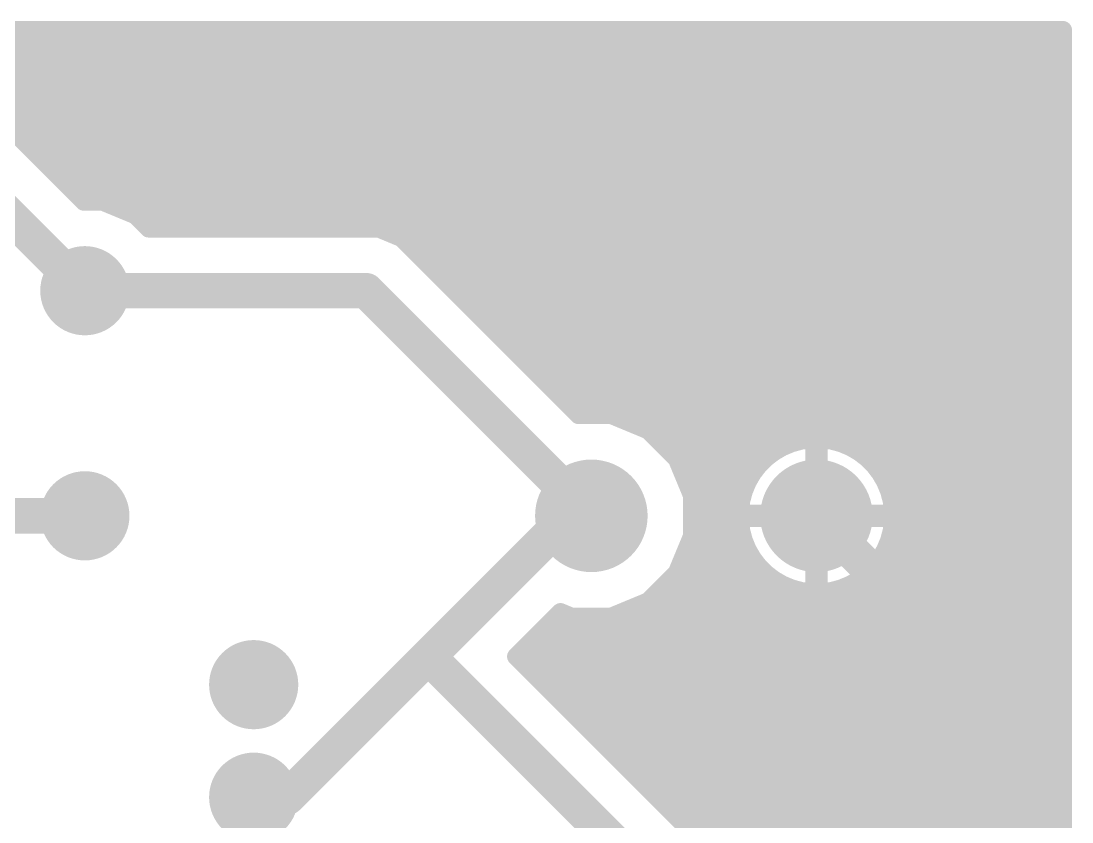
# Model space of a CAD drawing. Extents: x 5.3 to 94.7, y 6.6 to 67.
# Drawn here: x 70.95 to 94.67, y 48.97 to 67.05 of the extents above; entities that cross this region are included whole.
import ezdxf

# ---------------------------------------------------------------- set-up
doc = ezdxf.new("R2010")
doc.units = 0
doc.layers.add('16', color=175, linetype='CONTINUOUS')
doc.layers.add('17', color=82, linetype='CONTINUOUS')

# ---------------------------------------------------------------- blocks, each defined once
blk = doc.blocks.new('ROUNDP')
at = {"const_width": 0.5}
blk.add_lwpolyline([(0, -0.25, 1), (0, 0.25, 1), (0, -0.25)], format="xyb", dxfattribs=at)

msp = doc.modelspace()

# ---------------------------------------------------------------- linework, layer by layer
at = {"layer": '16'}
for points, const_width in [([(5.5372, 66.8428), (94.4628, 66.8428)], 0.4064), ([(94.4628, 66.8428), (94.4628, 6.8072)], 0.4064), ([(5.5372, 66.6496), (94.4628, 66.6496)], 0.4064), ([(69.0493, 66.2432), (94.4628, 66.2432)], 0.4064), ([(72.3648, 62.9696), (69.1208, 66.2136)], 0.4064), ([(69.4976, 65.8368), (94.4628, 65.8368)], 0.4064), ([(69.904, 65.4304), (94.4628, 65.4304)], 0.4064), ([(72.39, 60.96), (68.326, 65.024)], 0.8), ([(70.3104, 65.024), (94.4628, 65.024)], 0.4064), ([(70.7168, 64.6176), (94.4628, 64.6176)], 0.4064), ([(71.1232, 64.2112), (94.4628, 64.2112)], 0.4064), ([(71.5296, 63.8048), (94.4628, 63.8048)], 0.4064), ([(71.936, 63.3984), (94.4628, 63.3984)], 0.4064), ([(72.3424, 62.992), (94.4628, 62.992)], 0.4064), ([(72.7897, 62.9696), (72.3648, 62.9696)], 0.4064), ([(73.5283, 62.6637), (72.7897, 62.9696)], 0.4064), ([(73.8288, 62.3632), (73.5283, 62.6637)], 0.4064), ([(73.6064, 62.5856), (94.4628, 62.5856)], 0.4064), ([(79.0191, 62.3632), (73.8288, 62.3632)], 0.4064), ([(79.5348, 62.1496), (79.0191, 62.3632)], 0.4064), ([(79.4633, 62.1792), (94.4628, 62.1792)], 0.4064), ([(83.5312, 58.1532), (79.5348, 62.1496)], 0.4064), ([(79.9116, 61.7728), (94.4628, 61.7728)], 0.4064), ([(80.318, 61.3664), (94.4628, 61.3664)], 0.4064), ([(78.74, 60.96), (72.39, 60.96)], 0.8), ([(83.82, 55.88), (78.74, 60.96)], 0.8), ([(80.7244, 60.96), (94.4628, 60.96)], 0.4064), ([(81.1308, 60.5536), (94.4628, 60.5536)], 0.4064), ([(81.5372, 60.1472), (94.4628, 60.1472)], 0.4064), ([(81.9436, 59.7408), (94.4628, 59.7408)], 0.4064), ([(82.35, 59.3344), (94.4628, 59.3344)], 0.4064), ([(82.7564, 58.928), (94.4628, 58.928)], 0.4064), ([(83.1628, 58.5216), (94.4628, 58.5216)], 0.4064), ([(84.2722, 58.1532), (83.5312, 58.1532)], 0.4064), ([(85.1077, 57.8071), (84.2722, 58.1532)], 0.4064), ([(84.3639, 58.1152), (94.4628, 58.1152)], 0.4064), ([(85.7471, 57.1677), (85.1077, 57.8071)], 0.4064), ([(85.206, 57.7088), (94.4628, 57.7088)], 0.4064), ([(88.1344, 57.4324), (87.9384, 57.3192)], 0.4064), ([(88.3436, 57.519), (88.1344, 57.4324)], 0.4064), ([(88.5623, 57.5776), (88.3436, 57.519)], 0.4064), ([(88.7868, 57.6072), (88.5623, 57.5776)], 0.4064), ([(88.8492, 57.6072), (88.7868, 57.6072)], 0.4064), ([(88.8492, 55.9308), (88.8492, 57.6072)], 0.4064), ([(88.9508, 57.6072), (88.9508, 55.9308)], 0.4064), ([(89.0132, 57.6072), (88.9508, 57.6072)], 0.4064), ([(89.2377, 57.5776), (89.0132, 57.6072)], 0.4064), ([(89.4564, 57.519), (89.2377, 57.5776)], 0.4064), ([(89.6656, 57.4324), (89.4564, 57.519)], 0.4064), ([(89.8616, 57.3192), (89.6656, 57.4324)], 0.4064), ([(85.6124, 57.3024), (87.9165, 57.3024)], 0.4064), ([(87.9384, 57.3192), (87.7587, 57.1814)], 0.4064), ([(88.8492, 57.3024), (88.9508, 57.3024)], 0.4064), ([(90.0413, 57.1814), (89.8616, 57.3192)], 0.4064), ([(89.8835, 57.3024), (94.4628, 57.3024)], 0.4064), ([(86.0932, 56.3322), (85.7471, 57.1677)], 0.4064), ([(87.5986, 57.0213), (87.4608, 56.8416)], 0.4064), ([(87.7587, 57.1814), (87.5986, 57.0213)], 0.4064), ([(90.2014, 57.0213), (90.0413, 57.1814)], 0.4064), ([(90.3392, 56.8416), (90.2014, 57.0213)], 0.4064), ([(85.8597, 56.896), (87.5025, 56.896)], 0.4064), ([(87.4608, 56.8416), (87.3476, 56.6456)], 0.4064), ([(88.8492, 56.896), (88.9508, 56.896)], 0.4064), ([(90.2975, 56.896), (94.4628, 56.896)], 0.4064), ([(90.4524, 56.6456), (90.3392, 56.8416)], 0.4064), ([(86.028, 56.4896), (87.283, 56.4896)], 0.4064), ([(87.3476, 56.6456), (87.261, 56.4364)], 0.4064), ([(88.8492, 56.4896), (88.9508, 56.4896)], 0.4064), ([(90.539, 56.4364), (90.4524, 56.6456)], 0.4064), ([(90.517, 56.4896), (94.4628, 56.4896)], 0.4064), ([(86.0932, 55.4278), (86.0932, 56.3322)], 0.4064), ([(87.261, 56.4364), (87.2024, 56.2177)], 0.4064), ([(90.5976, 56.2177), (90.539, 56.4364)], 0.4064), ([(65.278, 55.88), (72.39, 55.88)], 0.8), ([(83.312, 55.88), (80.137, 52.705)], 0.8), ([(83.312, 55.88), (83.82, 55.88)], 0.8), ([(86.0932, 56.0832), (87.1847, 56.0832)], 0.4064), ([(87.2024, 56.2177), (87.1728, 55.9932)], 0.4064), ([(88.9, 55.88), (90.17, 54.61)], 0.8), ([(88.8492, 56.0832), (88.9508, 56.0832)], 0.4064), ([(90.6272, 55.9932), (90.5976, 56.2177)], 0.4064), ([(90.6154, 56.0832), (94.4628, 56.0832)], 0.4064), ([(87.1728, 55.9932), (87.1728, 55.9308)], 0.4064), ([(87.1728, 55.9308), (88.8492, 55.9308)], 0.4064), ([(88.8492, 55.8292), (87.1728, 55.8292)], 0.4064), ([(87.1728, 55.8292), (87.1728, 55.7668)], 0.4064), ([(88.9508, 55.9308), (88.8492, 55.9308)], 0.4064), ([(88.8492, 55.9308), (88.8492, 55.8292)], 0.4064), ([(88.8492, 54.1528), (88.8492, 55.8292)], 0.4064), ([(88.8492, 55.8292), (88.9508, 55.8292)], 0.4064), ([(88.9508, 55.8292), (88.9508, 55.9308)], 0.4064), ([(88.9508, 55.9308), (90.6272, 55.9308)], 0.4064), ([(88.9508, 55.8292), (88.9508, 54.1528)], 0.4064), ([(90.6272, 55.8292), (88.9508, 55.8292)], 0.4064), ([(90.6272, 55.9308), (90.6272, 55.9932)], 0.4064), ([(90.6272, 55.7668), (90.6272, 55.8292)], 0.4064), ([(86.0932, 55.6768), (87.1846, 55.6768)], 0.4064), ([(87.1728, 55.7668), (87.2024, 55.5423)], 0.4064), ([(87.2024, 55.5423), (87.261, 55.3236)], 0.4064), ([(88.8492, 55.6768), (88.9508, 55.6768)], 0.4064), ([(90.539, 55.3236), (90.5976, 55.5423)], 0.4064), ([(90.5976, 55.5423), (90.6272, 55.7668)], 0.4064), ([(90.6153, 55.6768), (94.4628, 55.6768)], 0.4064), ([(85.7471, 54.5923), (86.0932, 55.4278)], 0.4064), ([(87.261, 55.3236), (87.3476, 55.1144)], 0.4064), ([(90.4524, 55.1144), (90.539, 55.3236)], 0.4064), ([(86.028, 55.2704), (87.283, 55.2704)], 0.4064), ([(87.3476, 55.1144), (87.4608, 54.9184)], 0.4064), ([(88.8492, 55.2704), (88.9508, 55.2704)], 0.4064), ([(90.3392, 54.9184), (90.4524, 55.1144)], 0.4064), ([(90.517, 55.2704), (94.4628, 55.2704)], 0.4064), ([(85.8596, 54.864), (87.5025, 54.864)], 0.4064), ([(87.4608, 54.9184), (87.5986, 54.7387)], 0.4064), ([(88.8492, 54.864), (88.9508, 54.864)], 0.4064), ([(90.2014, 54.7387), (90.3392, 54.9184)], 0.4064), ([(90.2975, 54.864), (94.4628, 54.864)], 0.4064), ([(85.1077, 53.9529), (85.7471, 54.5923)], 0.4064), ([(87.5986, 54.7387), (87.7587, 54.5786)], 0.4064), ([(90.17, 54.61), (90.17, 40.64)], 0.8), ([(90.0413, 54.5786), (90.2014, 54.7387)], 0.4064), ([(85.6124, 54.4576), (87.9165, 54.4576)], 0.4064), ([(87.7587, 54.5786), (87.9384, 54.4408)], 0.4064), ([(87.9384, 54.4408), (88.1344, 54.3276)], 0.4064), ([(88.8492, 54.4576), (88.9508, 54.4576)], 0.4064), ([(89.6656, 54.3276), (89.8616, 54.4408)], 0.4064), ([(89.8616, 54.4408), (90.0413, 54.5786)], 0.4064), ([(89.8835, 54.4576), (94.4628, 54.4576)], 0.4064), ([(88.1344, 54.3276), (88.3436, 54.241)], 0.4064), ([(88.3436, 54.241), (88.5623, 54.1824)], 0.4064), ([(88.5623, 54.1824), (88.7868, 54.1528)], 0.4064), ([(88.7868, 54.1528), (88.8492, 54.1528)], 0.4064), ([(88.9508, 54.1528), (89.0132, 54.1528)], 0.4064), ([(89.0132, 54.1528), (89.2377, 54.1824)], 0.4064), ([(89.2377, 54.1824), (89.4564, 54.241)], 0.4064), ([(89.4564, 54.241), (89.6656, 54.3276)], 0.4064), ([(84.2722, 53.6068), (85.1077, 53.9529)], 0.4064), ([(85.206, 54.0512), (94.4628, 54.0512)], 0.4064), ([(82.1214, 52.705), (83.1242, 53.7077)], 0.4064), ([(83.0612, 53.6448), (83.2761, 53.6448)], 0.4064), ([(83.1242, 53.7077), (83.3678, 53.6068)], 0.4064), ([(84.3639, 53.6448), (94.4628, 53.6448)], 0.4064), ([(83.3678, 53.6068), (84.2722, 53.6068)], 0.4064), ([(82.6548, 53.2384), (94.4628, 53.2384)], 0.4064), ([(80.137, 52.705), (76.962, 49.53)], 0.8), ([(80.137, 52.705), (87.63, 45.212)], 0.8), ([(87.5167, 47.3097), (82.1214, 52.705)], 0.4064), ([(82.2484, 52.832), (94.4628, 52.832)], 0.4064), ([(82.4008, 52.4256), (94.4628, 52.4256)], 0.4064), ([(82.8072, 52.0192), (94.4628, 52.0192)], 0.4064), ([(83.2136, 51.6128), (94.4628, 51.6128)], 0.4064), ([(83.62, 51.2064), (94.4628, 51.2064)], 0.4064), ([(84.0264, 50.8), (94.4628, 50.8)], 0.4064), ([(84.4328, 50.3936), (94.4628, 50.3936)], 0.4064), ([(84.8392, 49.9872), (94.4628, 49.9872)], 0.4064), ([(76.962, 49.53), (76.2, 49.53)], 0.8), ([(85.2456, 49.5808), (94.4628, 49.5808)], 0.4064), ([(85.652, 49.1744), (94.4628, 49.1744)], 0.4064), ([(86.0584, 48.768), (94.4628, 48.768)], 0.4064)]:
    msp.add_lwpolyline(points, dxfattribs=dict(at, const_width=const_width))
for points, const_width in [([(94.5644, 66.8428, 1), (94.3612, 66.8428)], 0.2032), ([(94.4628, 66.7412, 1), (94.4628, 66.9444)], 0.2032), ([(94.4628, 66.548, 1), (94.4628, 66.7512)], 0.2032), ([(94.4628, 66.1416, 1), (94.4628, 66.3448)], 0.2032), ([(94.4628, 65.7352, 1), (94.4628, 65.9384)], 0.2032), ([(94.4628, 65.3288, 1), (94.4628, 65.532)], 0.2032), ([(94.4628, 64.9224, 1), (94.4628, 65.1256)], 0.2032), ([(94.4628, 64.516, 1), (94.4628, 64.7192)], 0.2032), ([(71.1232, 64.3128, 1), (71.1232, 64.1096)], 0.2032), ([(94.4628, 64.1096, 1), (94.4628, 64.3128)], 0.2032), ([(71.5296, 63.9064, 1), (71.5296, 63.7032)], 0.2032), ([(94.4628, 63.7032, 1), (94.4628, 63.9064)], 0.2032), ([(71.936, 63.5, 1), (71.936, 63.2968)], 0.2032), ([(94.4628, 63.2968, 1), (94.4628, 63.5)], 0.2032), ([(72.3424, 63.0936, 1), (72.3424, 62.8904)], 0.2032), ([(72.3648, 63.0712, 1), (72.3648, 62.868)], 0.2032), ([(72.293, 62.8978, 1), (72.4367, 63.0414)], 0.2032), ([(72.8286, 63.0635, 1), (72.7509, 62.8757)], 0.2032), ([(72.7897, 62.868, 1), (72.7897, 63.0712)], 0.2032), ([(94.4628, 62.8904, 1), (94.4628, 63.0936)], 0.2032), ([(73.6002, 62.7355, 1), (73.4565, 62.5918)], 0.2032), ([(73.4895, 62.5698, 1), (73.5672, 62.7575)], 0.2032), ([(73.6064, 62.6872, 1), (73.6064, 62.484)], 0.2032), ([(94.4628, 62.484, 1), (94.4628, 62.6872)], 0.2032), ([(73.8288, 62.4648, 1), (73.8288, 62.2616)], 0.2032), ([(73.757, 62.2914, 1), (73.9006, 62.435)], 0.2032), ([(79.058, 62.4571, 1), (78.9802, 62.2693)], 0.2032), ([(79.0191, 62.2616, 1), (79.0191, 62.4648)], 0.2032), ([(79.4633, 62.2808, 1), (79.4633, 62.0776)], 0.2032), ([(94.4628, 62.0776, 1), (94.4628, 62.2808)], 0.2032), ([(79.6067, 62.2214, 1), (79.463, 62.0777)], 0.2032), ([(79.496, 62.0557, 1), (79.5737, 62.2434)], 0.2032), ([(79.9116, 61.8744, 1), (79.9116, 61.6712)], 0.2032), ([(94.4628, 61.6712, 1), (94.4628, 61.8744)], 0.2032), ([(80.318, 61.468, 1), (80.318, 61.2648)], 0.2032), ([(94.4628, 61.2648, 1), (94.4628, 61.468)], 0.2032), ([(72.39, 61.16, 1), (72.39, 60.76)], 0.4), ([(72.2486, 60.8186, 1), (72.5314, 61.1014)], 0.4), ([(78.8814, 61.1014, 1), (78.5986, 60.8186)], 0.4), ([(78.74, 60.76, 1), (78.74, 61.16)], 0.4), ([(80.7244, 61.0616, 1), (80.7244, 60.8584)], 0.2032), ([(94.4628, 60.8584, 1), (94.4628, 61.0616)], 0.2032), ([(81.1308, 60.6552, 1), (81.1308, 60.452)], 0.2032), ([(94.4628, 60.452, 1), (94.4628, 60.6552)], 0.2032), ([(81.5372, 60.2488, 1), (81.5372, 60.0456)], 0.2032), ([(94.4628, 60.0456, 1), (94.4628, 60.2488)], 0.2032), ([(81.9436, 59.8424, 1), (81.9436, 59.6392)], 0.2032), ([(94.4628, 59.6392, 1), (94.4628, 59.8424)], 0.2032), ([(82.35, 59.436, 1), (82.35, 59.2328)], 0.2032), ([(94.4628, 59.2328, 1), (94.4628, 59.436)], 0.2032), ([(82.7564, 59.0296, 1), (82.7564, 58.8264)], 0.2032), ([(94.4628, 58.8264, 1), (94.4628, 59.0296)], 0.2032), ([(83.1628, 58.6232, 1), (83.1628, 58.42)], 0.2032), ([(94.4628, 58.42, 1), (94.4628, 58.6232)], 0.2032), ([(83.5312, 58.2548, 1), (83.5312, 58.0516)], 0.2032), ([(84.311, 58.2471, 1), (84.2333, 58.0593)], 0.2032), ([(84.2722, 58.0516, 1), (84.2722, 58.2548)], 0.2032), ([(83.4594, 58.0814, 1), (83.6031, 58.225)], 0.2032), ([(84.3639, 58.2168, 1), (84.3639, 58.0136)], 0.2032), ([(94.4628, 58.0136, 1), (94.4628, 58.2168)], 0.2032), ([(85.1795, 57.879, 1), (85.0358, 57.7353)], 0.2032), ([(85.0688, 57.7133, 1), (85.1465, 57.901)], 0.2032), ([(85.206, 57.8104, 1), (85.206, 57.6072)], 0.2032), ([(94.4628, 57.6072, 1), (94.4628, 57.8104)], 0.2032), ([(88.1852, 57.3444, 1), (88.0836, 57.5204)], 0.2032), ([(88.3173, 57.6172, 1), (88.3699, 57.4209)], 0.2032), ([(88.3825, 57.4252, 1), (88.3047, 57.6129)], 0.2032), ([(88.5491, 57.6784, 1), (88.5756, 57.4769)], 0.2032), ([(88.5886, 57.4795, 1), (88.536, 57.6758)], 0.2032), ([(88.7868, 57.7088, 1), (88.7868, 57.5056)], 0.2032), ([(88.9508, 57.6072, 1), (88.7476, 57.6072)], 0.2032), ([(88.8001, 57.5065, 1), (88.7735, 57.7079)], 0.2032), ([(89.0524, 57.6072, 1), (88.8492, 57.6072)], 0.2032), ([(88.8492, 57.5056, 1), (88.8492, 57.7088)], 0.2032), ([(88.9508, 57.7088, 1), (88.9508, 57.5056)], 0.2032), ([(89.0265, 57.7079, 1), (88.9999, 57.5065)], 0.2032), ([(89.0132, 57.5056, 1), (89.0132, 57.7088)], 0.2032), ([(89.264, 57.6758, 1), (89.2114, 57.4795)], 0.2032), ([(89.2244, 57.4769, 1), (89.2509, 57.6784)], 0.2032), ([(89.4953, 57.6129, 1), (89.4175, 57.4252)], 0.2032), ([(89.4301, 57.4209, 1), (89.4827, 57.6172)], 0.2032), ([(89.7164, 57.5204, 1), (89.6148, 57.3444)], 0.2032), ([(85.6124, 57.404, 1), (85.6124, 57.2008)], 0.2032), ([(87.8876, 57.4072, 1), (87.9892, 57.2312)], 0.2032), ([(88.0002, 57.2386, 1), (87.8765, 57.3998)], 0.2032), ([(87.9165, 57.2008, 1), (87.9165, 57.404)], 0.2032), ([(88.0956, 57.5263, 1), (88.1733, 57.3385)], 0.2032), ([(88.8492, 57.404, 1), (88.8492, 57.2008)], 0.2032), ([(88.9508, 57.2008, 1), (88.9508, 57.404)], 0.2032), ([(89.6267, 57.3385, 1), (89.7044, 57.5263)], 0.2032), ([(89.9235, 57.3998, 1), (89.7998, 57.2386)], 0.2032), ([(89.8835, 57.404, 1), (89.8835, 57.2008)], 0.2032), ([(89.8108, 57.2312, 1), (89.9124, 57.4072)], 0.2032), ([(94.4628, 57.2008, 1), (94.4628, 57.404)], 0.2032), ([(85.841, 57.2065, 1), (85.6533, 57.1288)], 0.2032), ([(85.6753, 57.0958, 1), (85.819, 57.2395)], 0.2032), ([(87.5268, 57.0931, 1), (87.6705, 56.9494)], 0.2032), ([(87.6792, 56.9594, 1), (87.518, 57.0831)], 0.2032), ([(87.6969, 57.262, 1), (87.8206, 57.1008)], 0.2032), ([(87.8306, 57.1095, 1), (87.6869, 57.2532)], 0.2032), ([(90.1131, 57.2532, 1), (89.9694, 57.1095)], 0.2032), ([(89.9794, 57.1008, 1), (90.1031, 57.262)], 0.2032), ([(90.282, 57.0831, 1), (90.1208, 56.9594)], 0.2032), ([(90.1295, 56.9494, 1), (90.2732, 57.0931)], 0.2032), ([(85.8597, 56.9976, 1), (85.8597, 56.7944)], 0.2032), ([(87.3802, 56.9035, 1), (87.5414, 56.7798)], 0.2032), ([(87.5488, 56.7908, 1), (87.3728, 56.8924)], 0.2032), ([(87.5025, 56.7944, 1), (87.5025, 56.9976)], 0.2032), ([(88.8492, 56.9976, 1), (88.8492, 56.7944)], 0.2032), ([(88.9508, 56.7944, 1), (88.9508, 56.9976)], 0.2032), ([(90.2975, 56.9976, 1), (90.2975, 56.7944)], 0.2032), ([(90.4272, 56.8924, 1), (90.2512, 56.7908)], 0.2032), ([(90.2586, 56.7798, 1), (90.4198, 56.9035)], 0.2032), ([(94.4628, 56.7944, 1), (94.4628, 56.9976)], 0.2032), ([(86.028, 56.5912, 1), (86.028, 56.388)], 0.2032), ([(87.2596, 56.6964, 1), (87.4356, 56.5948)], 0.2032), ([(87.4415, 56.6067, 1), (87.2537, 56.6844)], 0.2032), ([(87.283, 56.388, 1), (87.283, 56.5912)], 0.2032), ([(88.8492, 56.5912, 1), (88.8492, 56.388)], 0.2032), ([(88.9508, 56.388, 1), (88.9508, 56.5912)], 0.2032), ([(90.5463, 56.6844, 1), (90.3585, 56.6067)], 0.2032), ([(90.3644, 56.5948, 1), (90.5404, 56.6964)], 0.2032), ([(90.517, 56.5912, 1), (90.517, 56.388)], 0.2032), ([(94.4628, 56.388, 1), (94.4628, 56.5912)], 0.2032), ([(86.1948, 56.3322, 1), (85.9916, 56.3322)], 0.2032), ([(85.9993, 56.2933, 1), (86.1871, 56.371)], 0.2032), ([(87.1671, 56.4753, 1), (87.3548, 56.3975)], 0.2032), ([(87.3591, 56.4101, 1), (87.1628, 56.4627)], 0.2032), ([(90.6372, 56.4627, 1), (90.4409, 56.4101)], 0.2032), ([(90.4452, 56.3975, 1), (90.6329, 56.4753)], 0.2032), ([(72.39, 55.68, 1), (72.39, 56.08)], 0.4), ([(83.312, 56.08, 1), (83.312, 55.68)], 0.4), ([(83.4534, 55.7386, 1), (83.1706, 56.0214)], 0.4), ([(83.6786, 55.7386, 1), (83.9614, 56.0214)], 0.4), ([(83.82, 55.68, 1), (83.82, 56.08)], 0.4), ([(86.0932, 56.1848, 1), (86.0932, 55.9816)], 0.2032), ([(87.1042, 56.244, 1), (87.3005, 56.1914)], 0.2032), ([(87.3031, 56.2044, 1), (87.1016, 56.2309)], 0.2032), ([(87.1847, 55.9816, 1), (87.1847, 56.1848)], 0.2032), ([(89.0414, 56.0214, 1), (88.7586, 55.7386)], 0.4), ([(88.8492, 56.1848, 1), (88.8492, 55.9816)], 0.2032), ([(88.9508, 55.9816, 1), (88.9508, 56.1848)], 0.2032), ([(90.6984, 56.2309, 1), (90.4969, 56.2044)], 0.2032), ([(90.4995, 56.1914, 1), (90.6958, 56.244)], 0.2032), ([(90.6154, 56.1848, 1), (90.6154, 55.9816)], 0.2032), ([(94.4628, 55.9816, 1), (94.4628, 56.1848)], 0.2032), ([(87.2744, 55.9932, 1), (87.0712, 55.9932)], 0.2032), ([(87.1728, 56.0324, 1), (87.1728, 55.8292)], 0.2032), ([(87.0721, 56.0065, 1), (87.2735, 55.9799)], 0.2032), ([(87.0712, 55.9308, 1), (87.2744, 55.9308)], 0.2032), ([(87.1728, 55.9308, 1), (87.1728, 55.7276)], 0.2032), ([(87.2744, 55.8292, 1), (87.0712, 55.8292)], 0.2032), ([(88.8492, 56.0324, 1), (88.8492, 55.8292)], 0.2032), ([(88.9508, 55.9308, 1), (88.7476, 55.9308)], 0.2032), ([(88.7476, 55.9308, 1), (88.9508, 55.9308)], 0.2032), ([(88.9508, 55.8292, 1), (88.7476, 55.8292)], 0.2032), ([(88.8492, 55.9308, 1), (88.8492, 55.7276)], 0.2032), ([(88.8492, 55.8292, 1), (88.8492, 56.0324)], 0.2032), ([(89.0524, 55.9308, 1), (88.8492, 55.9308)], 0.2032), ([(88.9508, 56.0324, 1), (88.9508, 55.8292)], 0.2032), ([(88.8492, 55.9308, 1), (89.0524, 55.9308)], 0.2032), ([(88.8492, 55.7276, 1), (88.8492, 55.9308)], 0.2032), ([(89.0524, 55.8292, 1), (88.8492, 55.8292)], 0.2032), ([(88.9508, 55.9308, 1), (88.9508, 55.7276)], 0.2032), ([(88.9508, 55.8292, 1), (88.9508, 56.0324)], 0.2032), ([(88.9508, 55.7276, 1), (88.9508, 55.9308)], 0.2032), ([(90.7288, 55.9932, 1), (90.5256, 55.9932)], 0.2032), ([(90.7288, 55.8292, 1), (90.5256, 55.8292)], 0.2032), ([(90.5256, 55.9308, 1), (90.7288, 55.9308)], 0.2032), ([(90.5265, 55.9799, 1), (90.7279, 56.0065)], 0.2032), ([(90.6272, 55.8292, 1), (90.6272, 56.0324)], 0.2032), ([(90.6272, 55.7276, 1), (90.6272, 55.9308)], 0.2032), ([(86.0932, 55.7784, 1), (86.0932, 55.5752)], 0.2032), ([(87.2735, 55.7801, 1), (87.0721, 55.7535)], 0.2032), ([(87.0712, 55.7668, 1), (87.2744, 55.7668)], 0.2032), ([(87.3005, 55.5686, 1), (87.1042, 55.516)], 0.2032), ([(87.1846, 55.5752, 1), (87.1846, 55.7784)], 0.2032), ([(88.7476, 55.8292, 1), (88.9508, 55.8292)], 0.2032), ([(88.8492, 55.7784, 1), (88.8492, 55.5752)], 0.2032), ([(88.8492, 55.8292, 1), (89.0524, 55.8292)], 0.2032), ([(88.9508, 55.5752, 1), (88.9508, 55.7784)], 0.2032), ([(90.6958, 55.516, 1), (90.4995, 55.5686)], 0.2032), ([(90.6153, 55.7784, 1), (90.6153, 55.5752)], 0.2032), ([(90.5256, 55.7668, 1), (90.7288, 55.7668)], 0.2032), ([(90.7279, 55.7535, 1), (90.5265, 55.7801)], 0.2032), ([(94.4628, 55.5752, 1), (94.4628, 55.7784)], 0.2032), ([(85.9916, 55.4278, 1), (86.1948, 55.4278)], 0.2032), ([(86.1871, 55.389, 1), (85.9993, 55.4667)], 0.2032), ([(87.1016, 55.5291, 1), (87.3031, 55.5556)], 0.2032), ([(87.3548, 55.3625, 1), (87.1671, 55.2847)], 0.2032), ([(90.6329, 55.2847, 1), (90.4452, 55.3625)], 0.2032), ([(90.4969, 55.5556, 1), (90.6984, 55.5291)], 0.2032), ([(86.028, 55.372, 1), (86.028, 55.1688)], 0.2032), ([(87.1628, 55.2973, 1), (87.3591, 55.3499)], 0.2032), ([(87.4356, 55.1652, 1), (87.2596, 55.0636)], 0.2032), ([(87.283, 55.1688, 1), (87.283, 55.372)], 0.2032), ([(88.8492, 55.372, 1), (88.8492, 55.1688)], 0.2032), ([(88.9508, 55.1688, 1), (88.9508, 55.372)], 0.2032), ([(90.5404, 55.0636, 1), (90.3644, 55.1652)], 0.2032), ([(90.517, 55.372, 1), (90.517, 55.1688)], 0.2032), ([(90.4409, 55.3499, 1), (90.6372, 55.2973)], 0.2032), ([(94.4628, 55.1688, 1), (94.4628, 55.372)], 0.2032), ([(85.8596, 54.9656, 1), (85.8596, 54.7624)], 0.2032), ([(87.2537, 55.0756, 1), (87.4415, 55.1533)], 0.2032), ([(87.5414, 54.9802, 1), (87.3802, 54.8565)], 0.2032), ([(87.3728, 54.8676, 1), (87.5488, 54.9692)], 0.2032), ([(87.5025, 54.7624, 1), (87.5025, 54.9656)], 0.2032), ([(88.8492, 54.9656, 1), (88.8492, 54.7624)], 0.2032), ([(88.9508, 54.7624, 1), (88.9508, 54.9656)], 0.2032), ([(90.2975, 54.9656, 1), (90.2975, 54.7624)], 0.2032), ([(90.2512, 54.9692, 1), (90.4272, 54.8676)], 0.2032), ([(90.4198, 54.8565, 1), (90.2586, 54.9802)], 0.2032), ([(90.3585, 55.1533, 1), (90.5463, 55.0756)], 0.2032), ([(94.4628, 54.7624, 1), (94.4628, 54.9656)], 0.2032), ([(85.819, 54.5205, 1), (85.6753, 54.6642)], 0.2032), ([(87.6705, 54.8106, 1), (87.5268, 54.6669)], 0.2032), ([(87.518, 54.6769, 1), (87.6792, 54.8006)], 0.2032), ([(90.37, 54.61, 1), (89.97, 54.61)], 0.4), ([(90.0286, 54.4686, 1), (90.3114, 54.7514)], 0.4), ([(90.1208, 54.8006, 1), (90.282, 54.6769)], 0.2032), ([(90.2732, 54.6669, 1), (90.1295, 54.8106)], 0.2032), ([(85.6124, 54.5592, 1), (85.6124, 54.356)], 0.2032), ([(85.6533, 54.6312, 1), (85.841, 54.5535)], 0.2032), ([(87.8206, 54.6592, 1), (87.6969, 54.498)], 0.2032), ([(87.6869, 54.5068, 1), (87.8306, 54.6505)], 0.2032), ([(87.9892, 54.5288, 1), (87.8876, 54.3528)], 0.2032), ([(87.8765, 54.3602, 1), (88.0002, 54.5214)], 0.2032), ([(87.9165, 54.356, 1), (87.9165, 54.5592)], 0.2032), ([(88.8492, 54.5592, 1), (88.8492, 54.356)], 0.2032), ([(88.9508, 54.356, 1), (88.9508, 54.5592)], 0.2032), ([(89.7998, 54.5214, 1), (89.9235, 54.3602)], 0.2032), ([(89.8835, 54.5592, 1), (89.8835, 54.356)], 0.2032), ([(89.9124, 54.3528, 1), (89.8108, 54.5288)], 0.2032), ([(89.9694, 54.6505, 1), (90.1131, 54.5068)], 0.2032), ([(90.1031, 54.498, 1), (89.9794, 54.6592)], 0.2032), ([(94.4628, 54.356, 1), (94.4628, 54.5592)], 0.2032), ([(88.1733, 54.4215, 1), (88.0956, 54.2337)], 0.2032), ([(88.0836, 54.2396, 1), (88.1852, 54.4156)], 0.2032), ([(88.3699, 54.3391, 1), (88.3173, 54.1428)], 0.2032), ([(88.3047, 54.1471, 1), (88.3825, 54.3348)], 0.2032), ([(88.5756, 54.2831, 1), (88.5491, 54.0816)], 0.2032), ([(88.536, 54.0842, 1), (88.5886, 54.2805)], 0.2032), ([(88.7868, 54.2544, 1), (88.7868, 54.0512)], 0.2032), ([(88.7735, 54.0521, 1), (88.8001, 54.2535)], 0.2032), ([(88.8492, 54.0512, 1), (88.8492, 54.2544)], 0.2032), ([(88.9508, 54.2544, 1), (88.9508, 54.0512)], 0.2032), ([(88.9999, 54.2535, 1), (89.0265, 54.0521)], 0.2032), ([(89.0132, 54.0512, 1), (89.0132, 54.2544)], 0.2032), ([(89.2114, 54.2805, 1), (89.264, 54.0842)], 0.2032), ([(89.2509, 54.0816, 1), (89.2244, 54.2831)], 0.2032), ([(89.4175, 54.3348, 1), (89.4953, 54.1471)], 0.2032), ([(89.4827, 54.1428, 1), (89.4301, 54.3391)], 0.2032), ([(89.6148, 54.4156, 1), (89.7164, 54.2396)], 0.2032), ([(89.7044, 54.2337, 1), (89.6267, 54.4215)], 0.2032), ([(85.0358, 54.0247, 1), (85.1795, 53.881)], 0.2032), ([(85.1465, 53.859, 1), (85.0688, 54.0467)], 0.2032), ([(85.206, 54.1528, 1), (85.206, 53.9496)], 0.2032), ([(88.7476, 54.1528, 1), (88.9508, 54.1528)], 0.2032), ([(88.8492, 54.1528, 1), (89.0524, 54.1528)], 0.2032), ([(94.4628, 53.9496, 1), (94.4628, 54.1528)], 0.2032), ([(83.0612, 53.7464, 1), (83.0612, 53.5432)], 0.2032), ([(83.163, 53.8016, 1), (83.0853, 53.6139)], 0.2032), ([(83.196, 53.6359, 1), (83.0523, 53.7796)], 0.2032), ([(83.2761, 53.5432, 1), (83.2761, 53.7464)], 0.2032), ([(84.3639, 53.7464, 1), (84.3639, 53.5432)], 0.2032), ([(94.4628, 53.5432, 1), (94.4628, 53.7464)], 0.2032), ([(83.3678, 53.7084, 1), (83.3678, 53.5052)], 0.2032), ([(83.329, 53.5129, 1), (83.4067, 53.7007)], 0.2032), ([(84.2333, 53.7007, 1), (84.311, 53.5129)], 0.2032), ([(84.2722, 53.5052, 1), (84.2722, 53.7084)], 0.2032), ([(82.6548, 53.34, 1), (82.6548, 53.1368)], 0.2032), ([(94.4628, 53.1368, 1), (94.4628, 53.34)], 0.2032), ([(80.2784, 52.8464, 1), (79.9956, 52.5636)], 0.4), ([(79.9956, 52.8464, 1), (80.2784, 52.5636)], 0.4), ([(80.2784, 52.5636, 1), (79.9956, 52.8464)], 0.4), ([(82.1933, 52.7768, 1), (82.0496, 52.6332)], 0.2032), ([(82.2484, 52.9336, 1), (82.2484, 52.7304)], 0.2032), ([(94.4628, 52.7304, 1), (94.4628, 52.9336)], 0.2032), ([(82.0496, 52.7768, 1), (82.1933, 52.6332)], 0.2032), ([(82.4008, 52.5272, 1), (82.4008, 52.324)], 0.2032), ([(94.4628, 52.324, 1), (94.4628, 52.5272)], 0.2032), ([(82.8072, 52.1208, 1), (82.8072, 51.9176)], 0.2032), ([(94.4628, 51.9176, 1), (94.4628, 52.1208)], 0.2032), ([(83.2136, 51.7144, 1), (83.2136, 51.5112)], 0.2032), ([(94.4628, 51.5112, 1), (94.4628, 51.7144)], 0.2032), ([(83.62, 51.308, 1), (83.62, 51.1048)], 0.2032), ([(94.4628, 51.1048, 1), (94.4628, 51.308)], 0.2032), ([(84.0264, 50.9016, 1), (84.0264, 50.6984)], 0.2032), ([(94.4628, 50.6984, 1), (94.4628, 50.9016)], 0.2032), ([(84.4328, 50.4952, 1), (84.4328, 50.292)], 0.2032), ([(94.4628, 50.292, 1), (94.4628, 50.4952)], 0.2032), ([(84.8392, 50.0888, 1), (84.8392, 49.8856)], 0.2032), ([(94.4628, 49.8856, 1), (94.4628, 50.0888)], 0.2032), ([(76.2, 49.73, 1), (76.2, 49.33)], 0.4), ([(76.8206, 49.6714, 1), (77.1034, 49.3886)], 0.4), ([(76.962, 49.33, 1), (76.962, 49.73)], 0.4), ([(85.2456, 49.6824, 1), (85.2456, 49.4792)], 0.2032), ([(94.4628, 49.4792, 1), (94.4628, 49.6824)], 0.2032), ([(85.652, 49.276, 1), (85.652, 49.0728)], 0.2032), ([(94.4628, 49.0728, 1), (94.4628, 49.276)], 0.2032), ([(86.0584, 48.8696, 1), (86.0584, 48.6664)], 0.2032), ([(94.4628, 48.6664, 1), (94.4628, 48.8696)], 0.2032)]:
    msp.add_lwpolyline(points, format="xyb", dxfattribs=dict(at, const_width=const_width))

# ---------------------------------------------------------------- block references
at = {"layer": '17', "xscale": 2.0128, "yscale": 2.0128, "rotation": 270}
for p in [(72.39, 60.96), (72.39, 55.88), (76.2, 52.07), (76.2, 49.53)]:
    msp.add_blockref('ROUNDP', p, dxfattribs=at)
at = {"layer": '17', "xscale": 2.54, "yscale": 2.54}
for p in [(83.82, 55.88), (88.9, 55.88)]:
    msp.add_blockref('ROUNDP', p, dxfattribs=at)

doc.saveas('drawing.dxf')
